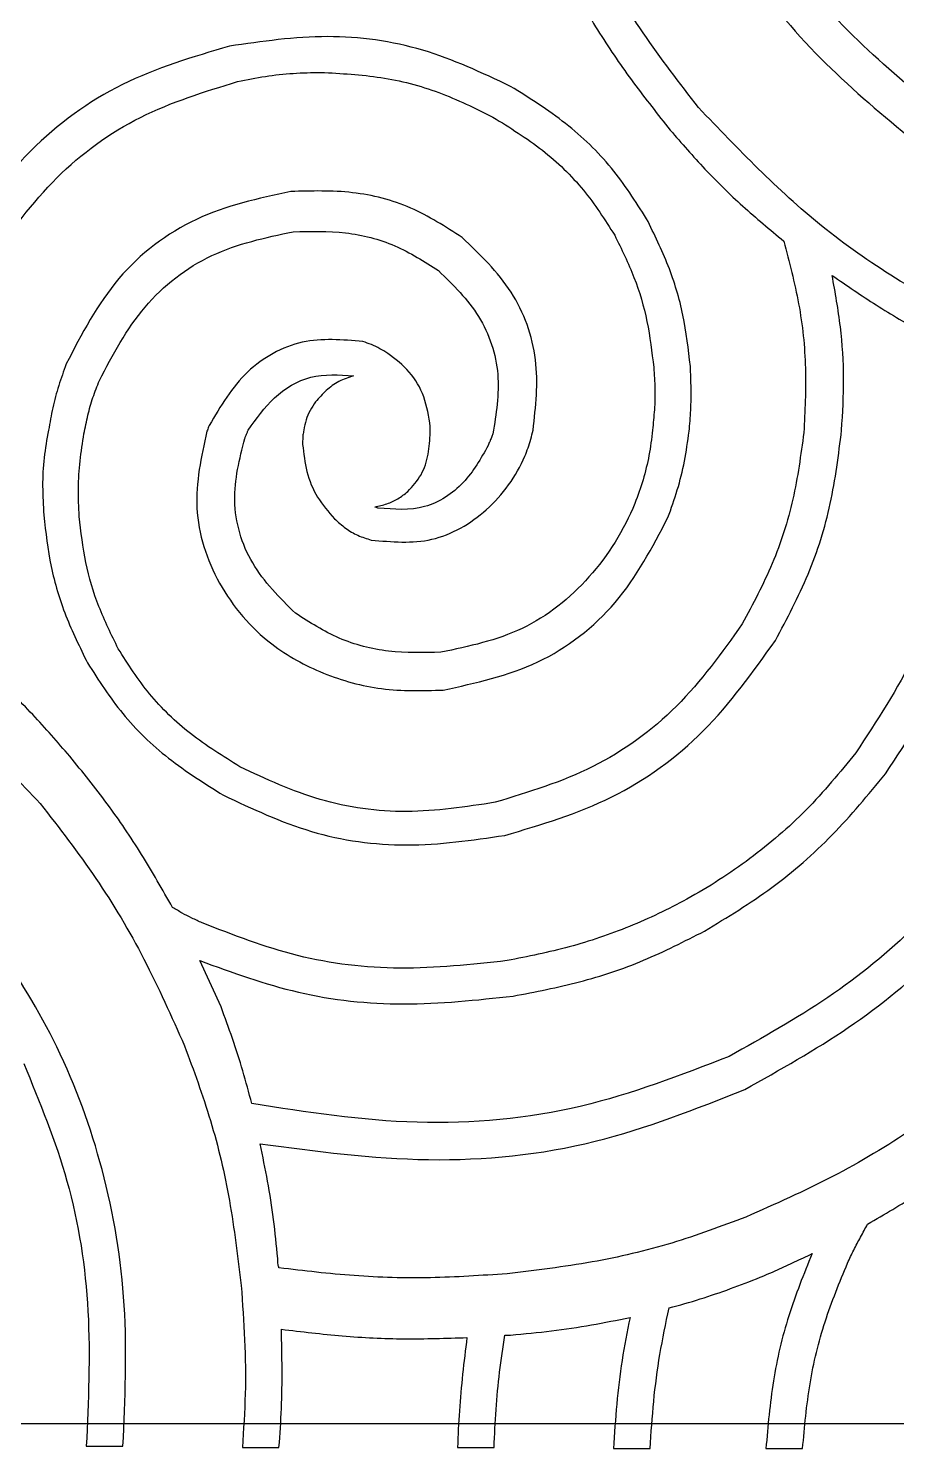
# Model space of a CAD drawing. Extents: x 0 to 371, y 0 to 260.
# Drawn here: x 113.19 to 132.62, y 0.11 to 31.91 of the extents above; entities that cross this region are included whole.
import ezdxf

# ---------------------------------------------------------------- set-up
doc = ezdxf.new("R2010")
doc.units = 0
doc.layers.add('Layer_1', color=7, linetype='CONTINUOUS')

msp = doc.modelspace()

# ---------------------------------------------------------------- linework, layer by layer
at = {"layer": 'Layer_1', "color": 7}
for points in [[(0.02646, 259.95312), (370.443122, 259.95312), (370.443122, 0.661457), (0.02646, 0.661457)], [(119.735842, 30.924935)]]:
    msp.add_lwpolyline(points, close=True, dxfattribs=at)
for points in [[(122.184788, 22.859795), (122.184788, 22.992087)], [(117.501354, 10.001148), (117.025413, 11.033126)], [(123.851354, 2.646041), (123.983645, 2.646041)], [(114.485001, 0.158855), (115.305622, 0.158855)], [(117.97781, 0.1325), (118.797915, 0.1325)], [(122.79302, 0.1325), (123.613125, 0.1325)], [(126.28583, 0.105629), (127.105935, 0.105629)], [(129.698542, 0.105629), (130.519163, 0.105629)]]:
    msp.add_lwpolyline(points, dxfattribs=at)
for points, knots in [([(133.402709, 30.189063), (132.763219, 30.726188), (131.476825, 31.806667), (129.863303, 33.78209), (129.032033, 35.26427), (128.613854, 36.009896)], [0, 0, 0, 0, 2.50184, 5.032695, 7.594725, 7.594725, 7.594725, 7.594725]), ([(128.190623, 30.135837), (127.765211, 30.68668), (126.911059, 31.792674), (125.825596, 33.611401), (125.252258, 34.9063), (124.962913, 35.559795)], [0, 0, 0, 0, 2.086879, 4.19008, 6.332929, 6.332929, 6.332929, 6.332929]), ([(127.846459, 35.613021), (128.285438, 34.825479), (129.156833, 33.262174), (130.855066, 31.19034), (132.204955, 30.060733), (132.873542, 29.501249)], [0, 0, 0, 0, 2.701851, 5.363294, 7.97507, 7.97507, 7.97507, 7.97507]), ([(109.775727, 29.60667), (110.133162, 30.045231), (110.842793, 30.915925), (112.130221, 32.009113), (113.467312, 32.876529), (114.833463, 33.521935), (116.183519, 33.984651), (117.115138, 34.170718), (117.580935, 34.263749)], [0, 0, 0, 0, 1.694248, 3.363666, 5.041543, 6.462724, 7.886535, 9.310269, 9.310269, 9.310269, 9.310269]), ([(113.188955, 33.602291), (112.676359, 33.290947), (111.65298, 32.669359), (110.290505, 31.47589), (109.525388, 30.549162), (109.140624, 30.083126)], [0, 0, 0, 0, 1.797007, 3.587655, 5.399073, 5.399073, 5.399073, 5.399073]), ([(125.280207, 32.967188), (125.507296, 32.576182), (125.959845, 31.796978), (126.72236, 30.684631), (127.278362, 29.983196), (127.55552, 29.633541)], [0, 0, 0, 0, 1.356194, 2.702651, 4.040972, 4.040972, 4.040972, 4.040972]), ([(117.686872, 31.511979), (116.869754, 31.26991), (115.24159, 30.787571), (113.124915, 29.247555), (112.131183, 27.852843), (111.62781, 27.146354)], [0, 0, 0, 0, 2.544261, 5.069616, 7.661989, 7.661989, 7.661989, 7.661989]), ([(123.983645, 30.612293), (123.33977, 30.916054), (122.044121, 31.527302), (119.859489, 31.828792), (118.416983, 31.618445), (117.686872, 31.511979)], [0, 0, 0, 0, 2.12763, 4.281365, 6.488666, 6.488666, 6.488666, 6.488666]), ([(117.871874, 30.718229), (118.078475, 30.760187), (118.489642, 30.84369), (119.113339, 30.912594), (119.52894, 30.920833), (119.735842, 30.924935)], [0, 0, 0, 0, 0.632265, 1.258296, 1.878937, 1.878937, 1.878937, 1.878937]), ([(119.735842, 30.924935), (120.185632, 30.901482), (121.080771, 30.854807), (122.389876, 30.517318), (123.188182, 30.121906), (123.58677, 29.924479)], [0, 0, 0, 0, 1.34924, 2.685161, 4.017308, 4.017308, 4.017308, 4.017308]), ([(112.341979, 26.723124), (112.80565, 27.364854), (113.721397, 28.632265), (115.648809, 30.038461), (117.129796, 30.491317), (117.871874, 30.718229)], [0, 0, 0, 0, 2.366487, 4.673792, 6.990994, 6.990994, 6.990994, 6.990994]), ([(127.026354, 27.649166), (126.777564, 28.037511), (126.271121, 28.828036), (125.227888, 29.831973), (124.40365, 30.348889), (123.983645, 30.612293)], [0, 0, 0, 0, 1.380369, 2.809918, 4.295238, 4.295238, 4.295238, 4.295238]), ([(123.58677, 29.924479), (123.9646, 29.689103), (124.705054, 29.227822), (125.640662, 28.331627), (126.091417, 27.624821), (126.312185, 27.278646)], [0, 0, 0, 0, 1.333712, 2.613745, 3.842465, 3.842465, 3.842465, 3.842465]), ([(138.403437, 23.759481), (137.042936, 24.241513), (134.409247, 25.17464), (130.890271, 27.310171), (129.072889, 29.212387), (128.190623, 30.135837)], [0, 0, 0, 0, 4.325799, 8.373986, 12.193383, 12.193383, 12.193383, 12.193383]), ([(127.55552, 29.633541), (127.810037, 29.338337), (128.322261, 28.74423), (129.174308, 27.915453), (129.78631, 27.40445), (130.095417, 27.146354)], [0, 0, 0, 0, 1.168937, 2.352526, 3.560394, 3.560394, 3.560394, 3.560394]), ([(119.062499, 28.257398), (118.338255, 28.100955), (116.897705, 27.789783), (115.066221, 26.386687), (114.382435, 25.065224), (114.035415, 24.394585)], [0, 0, 0, 0, 2.205182, 4.386198, 6.633616, 6.633616, 6.633616, 6.633616]), ([(122.898957, 27.22542), (122.525196, 27.467456), (121.773318, 27.954351), (120.435585, 28.296254), (119.524406, 28.270469), (119.062499, 28.257398)], [0, 0, 0, 0, 1.329611, 2.674722, 4.057669, 4.057669, 4.057669, 4.057669]), ([(114.776455, 24.024065), (115.079381, 24.60015), (115.677188, 25.737018), (117.247413, 26.959591), (118.491734, 27.224818), (119.115209, 27.357712)], [0, 0, 0, 0, 1.939237, 3.826964, 5.722687, 5.722687, 5.722687, 5.722687]), ([(119.115209, 27.357712), (119.507108, 27.367172), (120.27986, 27.385827), (121.413215, 27.097058), (122.052305, 26.688071), (122.36979, 26.484896)], [0, 0, 0, 0, 1.173336, 2.313595, 3.439248, 3.439248, 3.439248, 3.439248]), ([(128.005621, 24.341874), (127.961865, 24.725741), (127.874531, 25.49191), (127.537122, 26.607381), (127.197088, 27.300928), (127.026354, 27.649166)], [0, 0, 0, 0, 1.157468, 2.310219, 3.472746, 3.472746, 3.472746, 3.472746]), ([(124.486457, 22.913021), (124.544781, 23.440078), (124.662548, 24.504286), (124.086959, 26.088861), (123.297674, 26.843968), (122.898957, 27.22542)], [0, 0, 0, 0, 1.577528, 3.185267, 4.826555, 4.826555, 4.826555, 4.826555]), ([(126.312185, 27.278646), (126.465331, 26.967642), (126.770021, 26.348889), (127.065554, 25.347797), (127.144983, 24.66101), (127.185, 24.315003)], [0, 0, 0, 0, 1.038856, 2.066839, 3.110587, 3.110587, 3.110587, 3.110587]), ([(130.095417, 27.146354), (130.218864, 26.680522), (130.466114, 25.74752), (130.619551, 24.302844), (130.570152, 23.339965), (130.545518, 22.859795)], [0, 0, 0, 0, 1.444513, 2.893171, 4.334215, 4.334215, 4.334215, 4.334215]), ([(122.36979, 26.484896), (122.698669, 26.16428), (123.355672, 25.523785), (123.804769, 24.171334), (123.658911, 23.276181), (123.58677, 22.83344)], [0, 0, 0, 0, 1.365466, 2.727799, 4.061015, 4.061015, 4.061015, 4.061015]), ([(131.391978, 22.913021), (131.41491, 23.296669), (131.461034, 24.068327), (131.386625, 25.230985), (131.249302, 25.99623), (131.180621, 26.37896)], [0, 0, 0, 0, 1.152286, 2.317672, 3.483705, 3.483705, 3.483705, 3.483705]), ([(131.180621, 26.37896), (131.506508, 26.153997), (132.165041, 25.699406), (133.211954, 25.088144), (133.936828, 24.715039), (134.302395, 24.526876)], [0, 0, 0, 0, 1.187646, 2.399927, 3.63333, 3.63333, 3.63333, 3.63333]), ([(120.676354, 24.897396), (120.21835, 24.937541), (119.291121, 25.018816), (117.977361, 24.279934), (117.488573, 23.447692), (117.23677, 23.018958)], [0, 0, 0, 0, 1.356337, 2.745907, 4.222353, 4.222353, 4.222353, 4.222353]), ([(121.231875, 24.632813), (121.174641, 24.668403), (121.057358, 24.741332), (120.871852, 24.831877), (120.740562, 24.875878), (120.676354, 24.897396)], [0, 0, 0, 0, 0.202151, 0.414237, 0.617239, 0.617239, 0.617239, 0.617239]), ([(122.184788, 22.992087), (122.149822, 23.218019), (122.08195, 23.656569), (121.745624, 24.243269), (121.402849, 24.503175), (121.231875, 24.632813)], [0, 0, 0, 0, 0.682479, 1.32474, 1.963902, 1.963902, 1.963902, 1.963902]), ([(114.035415, 24.394585), (113.977179, 24.234018), (113.860605, 23.912602), (113.728798, 23.41683), (113.668584, 23.080722), (113.63854, 22.913021)], [0, 0, 0, 0, 0.512246, 1.025391, 1.536387, 1.536387, 1.536387, 1.536387]), ([(118.110102, 22.913021), (118.288869, 23.167131), (118.647025, 23.676233), (119.497541, 24.197187), (120.139696, 24.152592), (120.464997, 24.130001)], [0, 0, 0, 0, 0.929904, 1.863034, 2.821039, 2.821039, 2.821039, 2.821039]), ([(127.185, 24.315003), (127.197485, 24.156709), (127.222281, 23.842323), (127.206319, 23.373355), (127.174423, 23.065369), (127.158645, 22.913021)], [0, 0, 0, 0, 0.47604, 0.945453, 1.404938, 1.404938, 1.404938, 1.404938]), ([(127.97875, 22.886666), (127.992967, 23.04562), (128.021536, 23.365039), (128.026363, 23.851151), (128.012591, 24.176969), (128.005621, 24.341874)], [0, 0, 0, 0, 0.478613, 0.961775, 1.45692, 1.45692, 1.45692, 1.45692]), ([(114.43229, 22.83344), (114.460377, 22.971965), (114.515794, 23.245285), (114.62674, 23.64479), (114.72686, 23.898425), (114.776455, 24.024065)], [0, 0, 0, 0, 0.424009, 0.8366, 1.2416, 1.2416, 1.2416, 1.2416]), ([(120.464997, 24.130001), (120.353829, 24.093202), (120.131387, 24.019567), (119.847457, 23.808267), (119.694164, 23.634459), (119.61802, 23.548124)], [0, 0, 0, 0, 0.349447, 0.699231, 1.044459, 1.044459, 1.044459, 1.044459]), ([(119.61802, 23.548124), (119.575761, 23.484549), (119.490886, 23.356862), (119.394745, 23.143665), (119.367286, 22.990345), (119.353437, 22.913021)], [0, 0, 0, 0, 0.228959, 0.459846, 0.694772, 0.694772, 0.694772, 0.694772]), ([(113.63854, 22.913021), (113.601363, 22.707804), (113.526363, 22.293809), (113.495985, 21.654328), (113.52029, 21.225158), (113.532604, 21.007712)], [0, 0, 0, 0, 0.625173, 1.261198, 1.914414, 1.914414, 1.914414, 1.914414]), ([(117.23677, 23.018958), (117.229534, 23.007828), (117.213494, 22.983156), (117.204651, 22.935549), (117.191246, 22.903725), (117.18406, 22.886666)], [0, 0, 0, 0, 0.039476, 0.087505, 0.142997, 0.142997, 0.142997, 0.142997]), ([(118.03052, 22.727503), (118.039575, 22.747363), (118.058445, 22.788751), (118.082177, 22.851773), (118.101047, 22.893161), (118.110102, 22.913021)], [0, 0, 0, 0, 0.065465, 0.136427, 0.201892, 0.201892, 0.201892, 0.201892]), ([(119.353437, 22.913021), (119.346326, 22.877837), (119.332193, 22.807904), (119.327243, 22.701185), (119.327135, 22.630505), (119.327082, 22.595212)], [0, 0, 0, 0, 0.107533, 0.213734, 0.319652, 0.319652, 0.319652, 0.319652]), ([(120.861872, 20.45219), (121.32193, 20.411198), (122.253319, 20.328209), (123.534628, 21.080465), (124.150223, 21.932404), (124.375374, 22.516672), (124.435024, 22.711795), (124.469048, 22.844909), (124.486457, 22.913021)], [0, 0, 0, 0, 1.356337, 2.745907, 4.222353, 4.421867, 4.623134, 4.834031, 4.834031, 4.834031, 4.834031]), ([(127.158645, 22.913021), (127.136236, 22.723502), (127.09193, 22.348804), (126.954486, 21.799856), (126.620323, 20.834761), (125.833651, 19.569845), (124.297198, 18.33417), (123.048272, 18.070673), (122.4225, 17.938648)], [0, 0, 0, 0, 0.572018, 1.130935, 1.693503, 3.632811, 5.520735, 7.416586, 7.416586, 7.416586, 7.416586]), ([(129.910415, 18.203232), (130.169617, 18.69133), (130.68802, 19.667524), (131.186856, 21.262527), (131.323491, 22.361943), (131.391978, 22.913021)], [0, 0, 0, 0, 1.655747, 3.311482, 4.975489, 4.975489, 4.975489, 4.975489]), ([(114.326354, 20.981356), (114.315573, 21.190386), (114.294197, 21.604843), (114.33729, 22.224793), (114.400642, 22.630673), (114.43229, 22.83344)], [0, 0, 0, 0, 0.627466, 1.244117, 1.859713, 1.859713, 1.859713, 1.859713]), ([(117.18406, 22.886666), (117.058321, 22.314509), (116.805024, 21.161922), (117.372995, 19.412832), (118.457617, 18.145134), (119.780258, 17.424998), (121.098458, 17.05437), (122.012569, 17.07947), (122.475727, 17.092188)], [0, 0, 0, 0, 1.731203, 3.487438, 5.285215, 6.609014, 7.955642, 9.338713, 9.338713, 9.338713, 9.338713]), ([(119.168435, 18.81198), (118.813788, 19.161948), (118.110804, 19.855658), (117.678137, 21.330112), (117.914284, 22.266561), (118.03052, 22.727503)], [0, 0, 0, 0, 1.479953, 2.933571, 4.342663, 4.342663, 4.342663, 4.342663]), ([(119.327082, 22.595212), (119.350237, 22.390756), (119.396714, 21.98037), (119.632243, 21.395309), (119.905279, 21.083784), (120.04125, 20.928646)], [0, 0, 0, 0, 0.616138, 1.236716, 1.852341, 1.852341, 1.852341, 1.852341]), ([(121.681977, 21.536878), (121.790035, 21.656886), (122.007914, 21.898857), (122.157032, 22.373939), (122.175543, 22.697957), (122.184788, 22.859795)], [0, 0, 0, 0, 0.479683, 0.967182, 1.45365, 1.45365, 1.45365, 1.45365]), ([(123.58677, 22.83344), (123.575969, 22.804568), (123.553469, 22.744428), (123.514135, 22.657868), (123.491635, 22.597729), (123.480834, 22.568856)], [0, 0, 0, 0, 0.092457, 0.192584, 0.28504, 0.28504, 0.28504, 0.28504]), ([(127.50281, 20.955001), (127.576982, 21.159951), (127.726197, 21.572256), (127.885437, 22.219424), (127.947364, 22.662234), (127.97875, 22.886666)], [0, 0, 0, 0, 0.653591, 1.314851, 1.994441, 1.994441, 1.994441, 1.994441]), ([(130.545518, 22.859795), (130.478566, 22.359207), (130.34468, 21.358181), (129.879171, 19.908472), (129.405741, 19.01822), (129.169375, 18.573751)], [0, 0, 0, 0, 1.513347, 3.026242, 4.534674, 4.534674, 4.534674, 4.534674]), ([(134.302395, 22.886666), (134.195473, 22.021914), (133.982864, 20.302401), (133.11896, 17.837075), (132.177845, 16.402944), (131.709788, 15.68969)], [0, 0, 0, 0, 2.61027, 5.190383, 7.743212, 7.743212, 7.743212, 7.743212]), ([(132.371246, 15.213749), (132.872614, 15.972693), (133.880334, 17.498126), (134.809598, 20.126069), (135.017747, 21.96247), (135.1225, 22.886666)], [0, 0, 0, 0, 2.72216, 5.471392, 8.25676, 8.25676, 8.25676, 8.25676]), ([(123.480834, 22.568856), (123.315607, 22.277576), (122.982503, 21.690346), (122.073154, 21.083236), (121.373874, 21.138798), (121.020518, 21.166874)], [0, 0, 0, 0, 1.000364, 2.016767, 3.055005, 3.055005, 3.055005, 3.055005]), ([(120.940937, 21.19323), (121.033312, 21.213857), (121.213534, 21.2541), (121.46742, 21.368632), (121.610163, 21.480565), (121.681977, 21.536878)], [0, 0, 0, 0, 0.283586, 0.553275, 0.82633, 0.82633, 0.82633, 0.82633]), ([(113.532604, 21.007712), (113.57636, 20.623845), (113.663694, 19.857676), (114.001103, 18.742205), (114.341137, 18.048658), (114.511872, 17.70042)], [0, 0, 0, 0, 1.157468, 2.310219, 3.472746, 3.472746, 3.472746, 3.472746]), ([(121.020518, 21.166874), (121.011485, 21.168613), (120.99274, 21.172221), (120.968715, 21.187883), (120.94997, 21.191491), (120.940937, 21.19323)], [0, 0, 0, 0, 0.027378, 0.056812, 0.08419, 0.08419, 0.08419, 0.08419]), ([(103.240209, 20.928646), (104.600749, 20.446608), (107.234545, 19.513456), (110.753734, 17.377998), (112.571229, 15.475746), (113.453538, 14.552291)], [0, 0, 0, 0, 4.325924, 8.374321, 12.193814, 12.193814, 12.193814, 12.193814]), ([(115.199685, 18.01823), (115.04651, 18.329192), (114.741778, 18.947831), (114.445884, 19.948696), (114.3664, 20.635388), (114.326354, 20.981356)], [0, 0, 0, 0, 1.03879, 2.066605, 3.11024, 3.11024, 3.11024, 3.11024]), ([(120.04125, 20.928646), (120.12149, 20.855083), (120.279156, 20.710534), (120.557621, 20.545895), (120.759991, 20.483568), (120.861872, 20.45219)], [0, 0, 0, 0, 0.326106, 0.640784, 0.959816, 0.959816, 0.959816, 0.959816]), ([(122.475727, 17.092188), (123.200231, 17.250594), (124.64193, 17.565807), (126.466673, 18.973087), (127.154691, 20.289123), (127.50281, 20.955001)], [0, 0, 0, 0, 2.206856, 4.391448, 6.628866, 6.628866, 6.628866, 6.628866]), ([(122.4225, 17.938648), (122.030639, 17.929215), (121.257979, 17.910616), (120.124841, 18.199751), (119.485876, 18.608775), (119.168435, 18.81198)], [0, 0, 0, 0, 1.173205, 2.313288, 3.43889, 3.43889, 3.43889, 3.43889]), ([(129.169375, 18.573751), (128.710346, 17.93139), (127.801466, 16.65951), (125.867673, 15.258868), (124.3837, 14.805736), (123.639996, 14.578646)], [0, 0, 0, 0, 2.359034, 4.670902, 6.993497, 6.993497, 6.993497, 6.993497]), ([(114.114997, 15.610624), (113.842456, 15.925334), (113.293274, 16.559488), (112.386356, 17.449584), (111.723706, 17.985989), (111.389582, 18.256458)], [0, 0, 0, 0, 1.248722, 2.516229, 3.805333, 3.805333, 3.805333, 3.805333]), ([(123.851354, 13.837607), (124.668471, 14.079676), (126.296635, 14.562015), (128.41331, 16.102031), (129.407042, 17.496743), (129.910415, 18.203232)], [0, 0, 0, 0, 2.544261, 5.069616, 7.661989, 7.661989, 7.661989, 7.661989]), ([(117.924584, 15.372396), (117.54679, 15.607766), (116.806429, 16.06902), (115.871067, 16.965296), (115.420413, 17.672061), (115.199685, 18.01823)], [0, 0, 0, 0, 1.333601, 2.613455, 3.8421, 3.8421, 3.8421, 3.8421]), ([(114.511872, 17.70042), (114.760661, 17.312075), (115.267105, 16.52155), (116.310337, 15.517613), (117.134575, 15.000697), (117.55458, 14.737293)], [0, 0, 0, 0, 1.380369, 2.809918, 4.295238, 4.295238, 4.295238, 4.295238]), ([(116.416665, 12.223751), (116.189593, 12.623397), (115.737436, 13.419191), (114.970326, 14.553335), (114.399365, 15.259112), (114.114997, 15.610624)], [0, 0, 0, 0, 1.378677, 2.745288, 4.101289, 4.101289, 4.101289, 4.101289]), ([(131.709788, 15.68969), (131.352313, 15.251122), (130.642581, 14.380388), (129.354913, 13.28728), (128.017774, 12.419878), (126.651719, 11.774551), (125.301802, 11.312101), (124.370329, 11.12612), (123.90458, 11.033126)], [0, 0, 0, 0, 1.694336, 3.363942, 5.041931, 6.462934, 7.88643, 9.310004, 9.310004, 9.310004, 9.310004]), ([(123.639996, 14.578646), (122.979633, 14.47744), (121.673659, 14.277288), (119.690954, 14.549176), (118.511607, 15.098813), (117.924584, 15.372396)], [0, 0, 0, 0, 1.998047, 3.951459, 5.887385, 5.887385, 5.887385, 5.887385]), ([(115.305622, 0.158855), (115.351678, 1.211251), (115.442742, 3.292111), (114.939733, 6.328314), (113.940918, 9.075576), (112.492722, 11.442267), (110.819941, 13.526988), (109.466696, 14.655044), (108.796459, 15.213749)], [0, 0, 0, 0, 3.15348, 6.235243, 9.163823, 11.865788, 14.527423, 17.139288, 17.139288, 17.139288, 17.139288]), ([(128.322915, 11.694585), (128.835511, 12.005929), (129.85889, 12.627516), (131.221365, 13.820986), (131.986482, 14.747714), (132.371246, 15.213749)], [0, 0, 0, 0, 1.797007, 3.587655, 5.399073, 5.399073, 5.399073, 5.399073]), ([(117.55458, 14.737293), (118.198455, 14.433532), (119.494104, 13.822284), (121.678736, 13.520794), (123.121242, 13.731141), (123.851354, 13.837607)], [0, 0, 0, 0, 2.12763, 4.281365, 6.488666, 6.488666, 6.488666, 6.488666]), ([(113.453538, 14.552291), (113.878951, 14.001448), (114.733103, 12.895453), (115.818566, 11.076727), (116.391903, 9.781828), (116.681249, 9.128333)], [0, 0, 0, 0, 2.086879, 4.19008, 6.332929, 6.332929, 6.332929, 6.332929]), ([(134.69927, 13.67896), (134.166763, 13.038796), (133.092912, 11.747846), (131.111175, 10.140079), (129.625756, 9.308483), (128.878437, 8.890105)], [0, 0, 0, 0, 2.494016, 5.029417, 7.596492, 7.596492, 7.596492, 7.596492]), ([(129.222602, 8.149065), (130.010143, 8.588045), (131.573449, 9.459439), (133.645283, 11.157672), (134.77489, 12.507561), (135.334373, 13.176148)], [0, 0, 0, 0, 2.701851, 5.363294, 7.97507, 7.97507, 7.97507, 7.97507]), ([(117.078124, 11.879587), (117.001085, 11.914612), (116.849423, 11.983565), (116.627783, 12.096878), (116.487085, 12.181432), (116.416665, 12.223751)], [0, 0, 0, 0, 0.253874, 0.499792, 0.746207, 0.746207, 0.746207, 0.746207]), ([(123.90458, 11.033126), (123.106371, 10.945941), (121.541212, 10.774985), (119.202696, 11.050619), (117.780645, 11.605476), (117.078124, 11.879587)], [0, 0, 0, 0, 2.40486, 4.715544, 6.971607, 6.971607, 6.971607, 6.971607]), ([(124.036871, 10.239376), (124.535231, 10.334484), (125.529491, 10.524231), (126.974021, 11.006285), (127.873398, 11.46521), (128.322915, 11.694585)], [0, 0, 0, 0, 1.521205, 3.0349, 4.547437, 4.547437, 4.547437, 4.547437]), ([(117.025413, 11.033126), (117.75248, 10.767846), (119.222852, 10.23136), (121.618942, 9.976321), (123.220778, 10.150591), (124.036871, 10.239376)], [0, 0, 0, 0, 2.315932, 4.683594, 7.142714, 7.142714, 7.142714, 7.142714]), ([(118.189167, 7.831771), (118.124072, 8.076715), (117.994132, 8.565659), (117.759988, 9.28795), (117.587642, 9.763205), (117.501354, 10.001148)], [0, 0, 0, 0, 0.760224, 1.51752, 2.276834, 2.276834, 2.276834, 2.276834]), ([(116.681249, 9.128333), (116.887019, 8.573852), (117.30653, 7.443411), (117.725194, 5.639683), (117.874965, 4.393516), (117.951455, 3.757085)], [0, 0, 0, 0, 1.773057, 3.6148, 5.537175, 5.537175, 5.537175, 5.537175]), ([(113.083018, 8.731458), (113.44113, 7.86454), (114.176128, 6.085252), (114.620738, 3.158266), (114.530591, 1.166271), (114.485001, 0.158855)], [0, 0, 0, 0, 2.806706, 5.760562, 8.782936, 8.782936, 8.782936, 8.782936]), ([(128.878437, 8.890105), (127.788833, 8.467419), (125.547363, 7.597896), (121.866047, 7.260094), (119.418023, 7.64071), (118.189167, 7.831771)], [0, 0, 0, 0, 3.494909, 7.189522, 10.913489, 10.913489, 10.913489, 10.913489]), ([(134.672915, 8.519585), (134.122072, 8.094172), (133.016077, 7.240021), (131.197351, 6.154557), (129.902452, 5.58122), (129.248957, 5.291875)], [0, 0, 0, 0, 2.086879, 4.19008, 6.332929, 6.332929, 6.332929, 6.332929]), ([(118.374685, 6.932085), (119.627856, 6.76418), (122.122488, 6.429939), (125.855331, 6.806266), (128.121778, 7.710079), (129.222602, 8.149065)], [0, 0, 0, 0, 3.787454, 7.53952, 11.082994, 11.082994, 11.082994, 11.082994]), ([(131.974371, 5.132712), (132.349817, 5.351323), (133.099359, 5.78776), (134.170189, 6.520399), (134.841644, 7.060322), (135.175726, 7.32896)], [0, 0, 0, 0, 1.303127, 2.60157, 3.887345, 3.887345, 3.887345, 3.887345]), ([(118.77156, 4.365833), (118.74159, 4.656478), (118.681893, 5.235426), (118.551092, 6.092179), (118.4331, 6.653961), (118.374685, 6.932085)], [0, 0, 0, 0, 0.876497, 1.745927, 2.598393, 2.598393, 2.598393, 2.598393]), ([(129.248957, 5.291875), (128.700808, 5.085908), (127.579686, 4.664647), (125.784142, 4.247617), (124.540638, 4.098131), (123.90458, 4.021668)], [0, 0, 0, 0, 1.75538, 3.590254, 5.511553, 5.511553, 5.511553, 5.511553]), ([(131.52427, 4.259896), (131.570275, 4.357248), (131.663033, 4.553533), (131.816407, 4.842886), (131.921568, 5.035831), (131.974371, 5.132712)], [0, 0, 0, 0, 0.322983, 0.651212, 0.982234, 0.982234, 0.982234, 0.982234]), ([(127.529165, 3.254273), (127.762847, 3.318962), (128.225828, 3.447126), (128.903069, 3.684069), (129.479112, 3.902793), (129.957262, 4.106085), (130.342842, 4.288125), (130.600511, 4.409841), (130.73052, 4.471254)], [0, 0, 0, 0, 0.727214, 1.440791, 2.151392, 2.57552, 2.999085, 3.430447, 3.430447, 3.430447, 3.430447]), ([(130.73052, 4.471254), (130.545023, 4.011905), (130.171988, 3.088157), (129.829226, 1.61687), (129.742316, 0.611836), (129.698542, 0.105629)], [0, 0, 0, 0, 1.484712, 2.985751, 4.509004, 4.509004, 4.509004, 4.509004]), ([(118.797915, 4.15396), (118.790842, 4.177976), (118.777435, 4.223497), (118.771442, 4.295116), (118.77152, 4.341651), (118.77156, 4.365833)], [0, 0, 0, 0, 0.074913, 0.141994, 0.21457, 0.21457, 0.21457, 0.21457]), ([(123.90458, 4.021668), (123.332296, 3.9828), (122.192187, 3.905366), (120.483144, 3.95232), (119.357995, 4.086946), (118.797915, 4.15396)], [0, 0, 0, 0, 1.720198, 3.426992, 5.118717, 5.118717, 5.118717, 5.118717]), ([(130.519163, 0.105629), (130.562647, 0.591674), (130.64861, 1.552527), (130.985698, 2.952241), (131.34577, 3.826498), (131.52427, 4.259896)], [0, 0, 0, 0, 1.462836, 2.891851, 4.296687, 4.296687, 4.296687, 4.296687]), ([(117.951455, 3.757085), (117.981279, 3.351985), (118.040725, 2.544552), (118.05781, 1.333679), (118.004402, 0.531774), (117.97781, 0.1325)], [0, 0, 0, 0, 1.21851, 2.428701, 3.628805, 3.628805, 3.628805, 3.628805]), ([(127.105935, 0.105629), (127.128933, 0.458395), (127.174935, 1.164014), (127.311912, 2.216582), (127.456774, 2.908502), (127.529165, 3.254273)], [0, 0, 0, 0, 1.060427, 2.121111, 3.180638, 3.180638, 3.180638, 3.180638]), ([(123.983645, 2.646041), (124.289327, 2.675882), (124.894415, 2.734952), (125.786458, 2.866007), (126.368547, 2.984456), (126.655834, 3.042916)], [0, 0, 0, 0, 0.921337, 1.823761, 2.703172, 2.703172, 2.703172, 2.703172]), ([(126.655834, 3.042916), (126.59216, 2.723153), (126.464253, 2.080817), (126.349073, 1.098665), (126.307002, 0.438074), (126.28583, 0.105629)], [0, 0, 0, 0, 0.977809, 1.964214, 2.963545, 2.963545, 2.963545, 2.963545]), ([(118.797915, 0.1325), (118.819209, 0.423724), (118.861902, 1.007593), (118.871366, 1.890638), (118.85757, 2.481125), (118.850625, 2.778333)], [0, 0, 0, 0, 0.875822, 1.755912, 2.647795, 2.647795, 2.647795, 2.647795]), ([(118.850625, 2.778333), (119.305127, 2.723686), (120.219803, 2.61371), (121.608054, 2.544967), (122.538123, 2.576826), (123.004893, 2.592815)], [0, 0, 0, 0, 1.373139, 2.763419, 4.164117, 4.164117, 4.164117, 4.164117]), ([(123.004893, 2.592815), (122.97145, 2.319606), (122.904663, 1.774004), (122.829964, 0.953687), (122.805325, 0.406006), (122.79302, 0.1325)], [0, 0, 0, 0, 0.825738, 1.649006, 2.470269, 2.470269, 2.470269, 2.470269]), ([(123.613125, 0.1325), (123.625477, 0.414533), (123.650131, 0.977506), (123.729083, 1.816427), (123.81072, 2.370339), (123.851354, 2.646041)], [0, 0, 0, 0, 0.846837, 1.690392, 2.526343, 2.526343, 2.526343, 2.526343])]:
    msp.add_open_spline(points, degree=3, knots=knots, dxfattribs=at)

doc.saveas('drawing.dxf')
